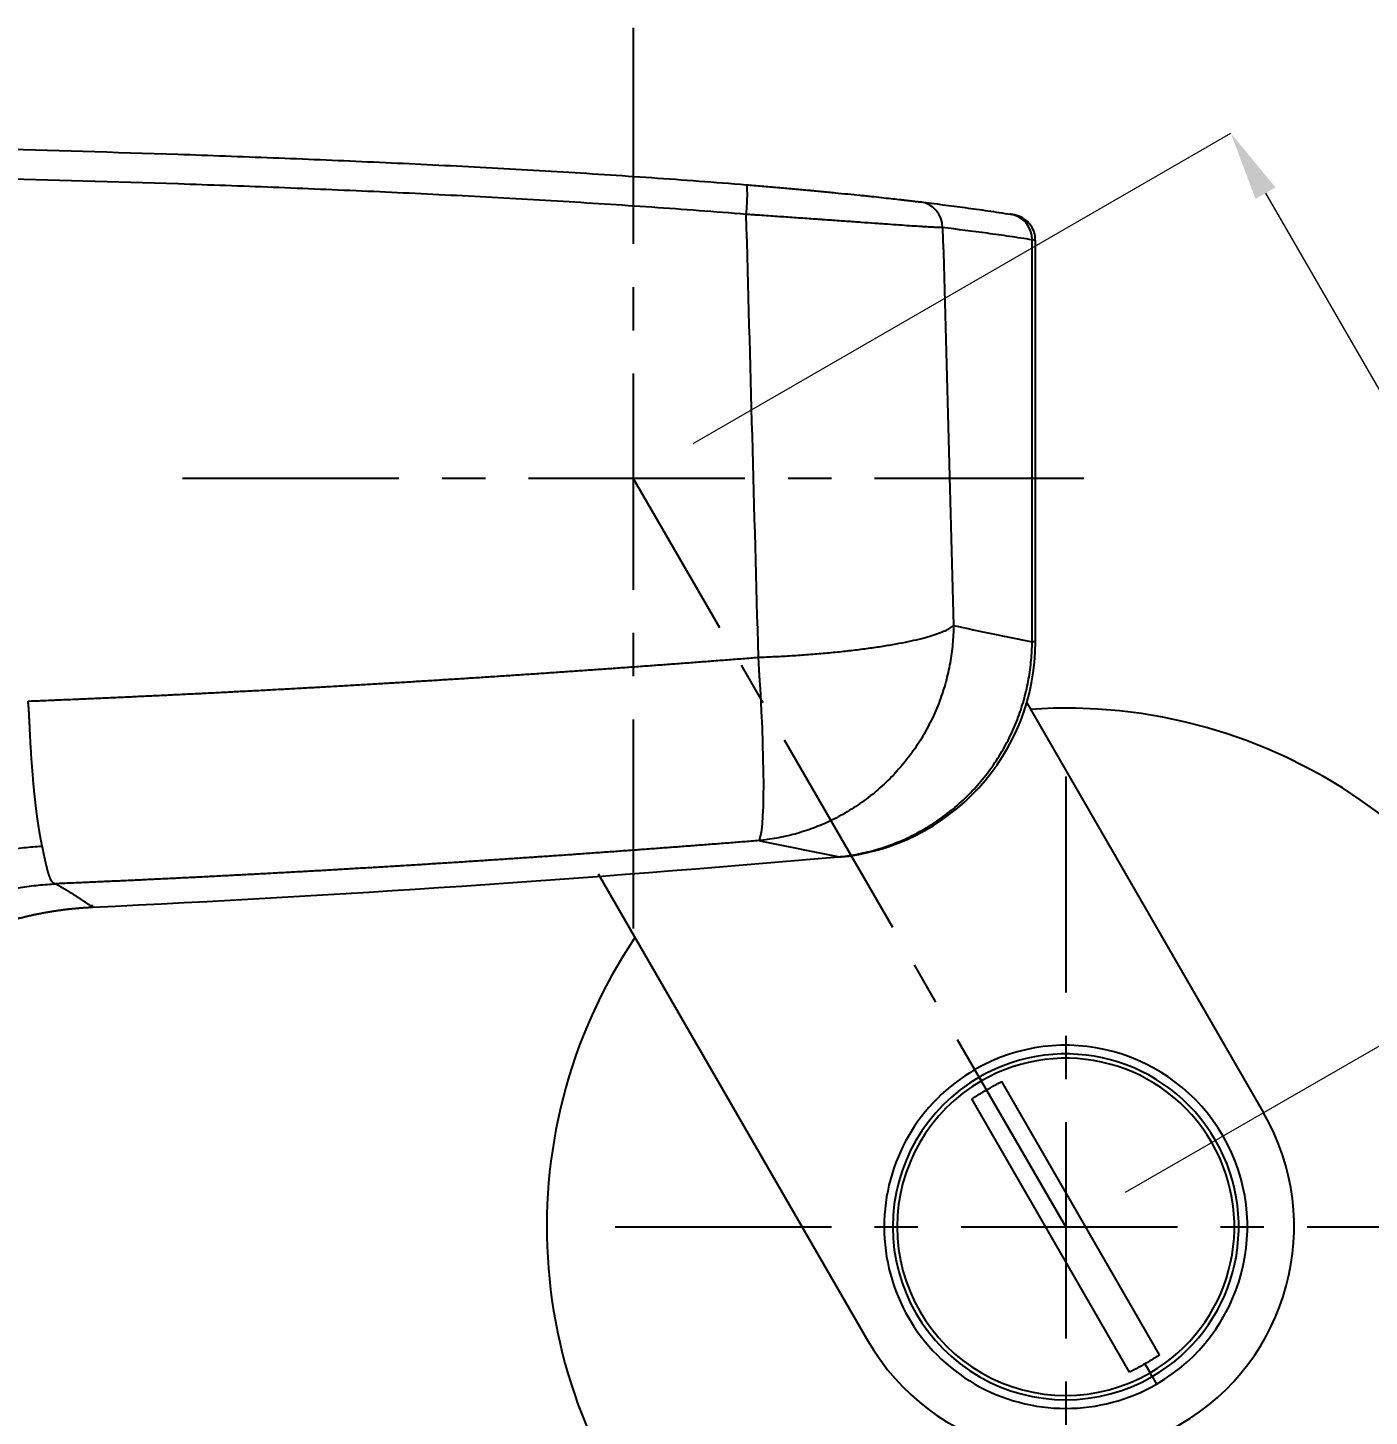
# Model space of a CAD drawing. Extents: x 0 to 1128, y 0 to 827.
# Drawn here: x 300 to 377.6, y 194.7 to 275 of the extents above; entities that cross this region are included whole.
import ezdxf

# ---------------------------------------------------------------- set-up
doc = ezdxf.new("R2010")
doc.units = 0
doc.header["$LTSCALE"] = 10
doc.header["$MEASUREMENT"] = 0
doc.header["$PDMODE"] = 3
doc.header["$PDSIZE"] = -10
doc.linetypes.add('CENTER', pattern=[2, 1.25, -0.25, 0.25, -0.25])
doc.layers.get('0').update_dxf_attribs({"linetype": 'CONTINUOUS'})
doc.layers.get('DEFPOINTS').update_dxf_attribs({"linetype": 'CONTINUOUS'})
doc.layers.add('1', color=7, linetype='CONTINUOUS')
doc.styles.add('Daelim Dimension', font='')
doc.styles.get('Daelim Dimension').set_extended_font_data('나눔고딕')
doc.dimstyles.new('DEFAULT', dxfattribs={"dimscale": 2, "dimtxt": 2, "dimasz": 2, "dimexe": 0, "dimexo": 2, "dimgap": 1, "dimtad": 1, "dimdec": 1, "dimzin": 9, "dimdsep": 46, "dimtxsty": 'Daelim Dimension', "dimcen": 0.5, "dimclrd": 252, "dimclre": 252, "dimclrt": 3, "dimadec": 1, "dimazin": 0, "dimtfac": 1, "dimtdec": 1, "dimtix": 1, "dimtmove": 0, "dimatfit": 3, "dimfxl": 1, "dimtolj": 1, "dimtzin": 1, "dimlwd": 9, "dimlwe": 9, "dimarcsym": 0})

# ---------------------------------------------------------------- blocks, each defined once
blk = doc.blocks.new('*D4')
at = {"color": 5, "lineweight": 9, "ltscale": 0.5, "transparency": 16777216}
for p, q in [((338.513, 250.927), (369.597, 268.873)), ((371.597, 265.409), (392.597, 229.036)), ((363.513, 207.626), (394.597, 225.572))]:
    blk.add_line(p, q, dxfattribs=at)
at = {"color": 5, "ltscale": 0.5, "transparency": 16777216}
for points in [[(372.175, 265.743), (371.02, 265.076), (369.597, 268.873)], [(393.175, 229.369), (392.02, 228.703), (394.597, 225.572)]]:
    blk.add_solid(points, dxfattribs=at)
at = {"layer": 'DEFPOINTS', "color": 0, "ltscale": 0.5, "transparency": 16777216}
for p in [(335.049, 248.927), (394.597, 225.572), (360.049, 205.626)]:
    blk.add_point(p, dxfattribs=at)
at = {"color": 7, "lineweight": -3, "ltscale": 0.5, "transparency": 16777216, "insert": (388.531, 250.937), "char_height": 10, "attachment_point": 5, "rotation": 300, "style": 'Daelim Dimension'}
blk.add_mtext('\\A1;50', dxfattribs=at)

msp = doc.modelspace()

# ---------------------------------------------------------------- linework, layer by layer
at = {"layer": '1', "color": 1, "linetype": 'CENTER', "lineweight": -3}
for p, q in [((335.049, 274.976), (335.049, 222.878)), ((309, 248.927), (361.098, 248.927)), ((360.049, 205.626), (335.049, 248.927)), ((360.049, 231.675), (360.049, 179.576)), ((334, 205.626), (386.098, 205.626))]:
    msp.add_line(p, q, dxfattribs=at)
at = {"layer": '1', "color": 7, "linetype": 'Continuous', "lineweight": -3}
for p, q in [((358.103, 239.459), (358.103, 262.71)), ((358.3, 239.459), (358.3, 262.684)), ((358.3, 239.459), (358.103, 239.459)), ((357.793, 235.933), (371.481, 212.226)), ((346.889, 227.007), (346.888, 227.024)), ((333.017, 226.046), (348.617, 199.026)), ((355.049, 214.286), (354.799, 214.719)), ((355.049, 214.286), (355.174, 214.069)), ((355.474, 213.55), (355.174, 214.069)), ((365.475, 198.228), (356.355, 214.023)), ((363.743, 197.228), (354.623, 213.023)), ((364.624, 197.701), (364.924, 197.182)), ((365.049, 196.965), (364.924, 197.182)), ((365.049, 196.965), (365.299, 196.532))]:
    msp.add_line(p, q, dxfattribs=at)
for centre, radius, start, end in [((345.8, 239.459), 12.5, 274.99766, 0), ((360.049, 205.626), 30, 300, 93.89437), ((360.049, 205.626), 30, 146.10563, 300), ((360.049, 205.626), 10.5, 300, 120), ((360.049, 205.626), 10, 300, 120), ((360.049, 205.626), 9.75, 300, 120), ((360.049, 205.626), 10.5, 120, 300), ((360.049, 205.626), 10, 120, 300), ((360.049, 205.626), 9.75, 120, 300), ((360.049, 205.626), 13.2, 210, 30)]:
    msp.add_arc(centre, radius, start, end, dxfattribs=at)
for centre, major_axis, ratio, start_param, end_param in [((341.458, 264.401), (-0.123, -1.495), 0.094249, 1.430687, 3.141593), ((351.458, 263.416), (-0.178, -1.489), 0.984002, 1.687811, 3.141593), ((356.627, 262.71), (-0.233, -1.482), 0.98384, 1.724421, 3.141593), ((341.257, 240.401), (-0.992, 12.461), 0.071122, 3.194127, 4.558913)]:
    msp.add_ellipse(centre, major_axis=major_axis, ratio=ratio, start_param=start_param, end_param=end_param, dxfattribs=at)
for points, knots in [([(297.744, 267.98), (301.407, 267.89), (305.068, 267.784), (310.556, 267.599), (312.385, 267.532), (316.041, 267.39), (317.868, 267.313), (321.522, 267.149), (323.348, 267.061), (326.999, 266.872), (328.824, 266.771), (332.471, 266.553), (334.295, 266.436), (337.939, 266.182), (339.761, 266.046), (341.581, 265.896)], [0, 0, 0, 0, 0.25, 0.25, 0.375, 0.375, 0.5, 0.5, 0.625, 0.625, 0.75, 0.75, 0.875, 0.875, 1, 1, 1, 1]), ([(341.581, 264.181), (339.761, 264.33), (337.941, 264.466), (334.298, 264.719), (332.476, 264.836), (328.83, 265.054), (327.006, 265.155), (323.357, 265.343), (321.532, 265.431), (317.88, 265.595), (316.054, 265.671), (312.4, 265.813), (310.572, 265.879), (305.087, 266.064), (301.428, 266.17), (297.766, 266.26)], [0, 0, 0, 0, 0.125, 0.125, 0.25, 0.25, 0.375, 0.375, 0.5, 0.5, 0.625, 0.625, 0.75, 0.75, 1, 1, 1, 1]), ([(341.581, 265.896), (341.888, 265.871), (342.192, 265.846), (342.793, 265.795), (343.387, 265.744), (343.969, 265.692), (344.543, 265.641), (344.827, 265.615), (345.178, 265.583), (345.248, 265.576), (345.388, 265.563), (345.457, 265.557), (345.662, 265.537), (345.798, 265.525), (346.199, 265.486), (346.72, 265.436), (347.214, 265.387), (347.693, 265.339), (347.926, 265.315), (348.209, 265.286), (348.265, 265.28), (348.376, 265.269), (348.431, 265.263), (348.594, 265.246), (348.7, 265.235), (349.011, 265.202), (349.405, 265.159), (349.761, 265.12), (350.098, 265.083), (350.256, 265.065), (350.442, 265.044), (350.478, 265.04), (350.55, 265.032), (350.585, 265.028), (350.689, 265.016), (350.755, 265.008), (350.944, 264.987), (351.173, 264.96), (351.355, 264.938), (351.513, 264.92), (351.581, 264.912), (351.636, 264.905)], [0, 0, 0, 0, 0.0625, 0.0625, 0.125, 0.1875, 0.1875, 0.25, 0.25, 0.265625, 0.265625, 0.28125, 0.28125, 0.3125, 0.3125, 0.375, 0.4375, 0.4375, 0.5, 0.5, 0.515625, 0.515625, 0.53125, 0.53125, 0.5625, 0.5625, 0.625, 0.6875, 0.6875, 0.75, 0.75, 0.765625, 0.765625, 0.78125, 0.78125, 0.8125, 0.8125, 0.875, 0.9375, 0.9375, 1, 1, 1, 1]), ([(351.636, 264.905), (352.504, 264.801), (353.374, 264.692), (354.679, 264.515), (355.115, 264.454), (355.987, 264.327), (356.423, 264.261), (356.86, 264.192)], [0, 0, 0, 0, 0.5, 0.5, 0.75, 0.75, 1, 1, 1, 1]), ([(352.934, 263.416), (352.934, 263.416), (352.933, 263.416), (352.932, 263.416), (352.931, 263.416), (352.927, 263.416), (352.921, 263.416), (352.906, 263.416), (352.877, 263.416), (352.85, 263.417), (352.794, 263.418), (352.752, 263.419), (352.619, 263.424), (352.415, 263.433), (352.158, 263.447), (351.945, 263.459), (351.871, 263.464), (351.755, 263.471), (351.715, 263.474), (351.634, 263.479), (351.593, 263.481), (351.384, 263.495), (351.206, 263.507), (350.827, 263.532), (350.426, 263.56), (349.98, 263.591), (349.629, 263.616), (349.45, 263.629), (349.263, 263.642), (349.138, 263.651), (349.075, 263.656), (348.756, 263.679), (348.492, 263.698), (347.95, 263.737), (347.392, 263.776), (346.803, 263.818), (346.35, 263.851), (346.12, 263.867), (345.885, 263.883), (345.728, 263.895), (345.649, 263.9), (345.252, 263.928), (344.931, 263.951), (344.28, 263.996), (343.623, 264.041), (342.951, 264.088), (342.441, 264.122), (342.185, 264.14), (341.884, 264.16), (341.732, 264.171), (341.657, 264.176), (341.619, 264.178), (341.6, 264.18), (341.591, 264.18), (341.586, 264.18), (341.583, 264.181), (341.581, 264.181)], [0, 0, 0, 0, 0.000488, 0.000488, 0.000977, 0.001953, 0.003906, 0.007812, 0.015625, 0.03125, 0.03125, 0.0625, 0.0625, 0.125, 0.1875, 0.1875, 0.21875, 0.21875, 0.234375, 0.234375, 0.25, 0.25, 0.3125, 0.3125, 0.375, 0.4375, 0.4375, 0.46875, 0.484375, 0.484375, 0.5, 0.5, 0.5625, 0.5625, 0.625, 0.6875, 0.6875, 0.71875, 0.734375, 0.734375, 0.75, 0.75, 0.8125, 0.8125, 0.875, 0.9375, 0.9375, 0.96875, 0.984375, 0.992187, 0.996094, 0.998047, 0.999023, 0.999512, 0.999512, 1, 1, 1, 1]), ([(358.103, 262.71), (357.672, 262.778), (357.242, 262.843), (356.38, 262.968), (355.95, 263.029), (354.657, 263.204), (353.796, 263.313), (352.934, 263.416)], [0, 0, 0, 0, 0.25, 0.25, 0.5, 0.5, 1, 1, 1, 1]), ([(358.284, 262.683), (358.291, 262.807), (358.272, 263.06), (358.129, 263.409), (357.924, 263.693), (357.7, 263.893), (357.488, 264.022), (357.307, 264.098), (357.173, 264.137), (357.094, 264.154), (357.057, 264.161), (357.047, 264.162), (357.043, 264.163), (357.04, 264.164), (357.036, 264.164), (357.032, 264.165), (357.019, 264.167), (356.983, 264.173), (356.868, 264.191), (356.846, 264.194)], [0, 0, 0, 0, 0.089411, 0.188785, 0.274235, 0.34772, 0.409221, 0.457834, 0.492392, 0.512594, 0.51785, 0.520207, 0.521947, 0.524368, 0.529012, 0.542064, 0.612418, 0.93144, 1, 1, 1, 1]), ([(358.3, 262.683), (358.301, 262.683), (358.291, 262.684), (358.24, 262.691), (358.185, 262.699), (358.103, 262.71)], [0, 0, 0, 0, 0.385408, 0.385408, 1, 1, 1, 1]), ([(342.285, 238.566), (342.601, 238.578), (342.921, 238.593), (343.564, 238.625), (343.887, 238.643), (344.534, 238.684), (344.857, 238.707), (345.502, 238.756), (345.822, 238.782), (346.456, 238.839), (346.77, 238.87), (347.387, 238.935), (347.691, 238.969), (348.284, 239.042), (348.574, 239.08), (349.136, 239.159), (349.408, 239.2), (349.932, 239.286), (350.184, 239.33), (350.665, 239.42), (350.894, 239.467), (351.327, 239.561), (351.531, 239.609), (351.912, 239.707), (352.089, 239.756), (352.417, 239.855), (352.567, 239.905), (352.839, 240.006), (352.961, 240.056), (353.178, 240.156), (353.273, 240.205), (353.436, 240.304), (353.504, 240.353), (353.56, 240.401)], [0, 0, 0, 0, 0.0625, 0.0625, 0.125, 0.125, 0.1875, 0.1875, 0.25, 0.25, 0.3125, 0.3125, 0.375, 0.375, 0.4375, 0.4375, 0.5, 0.5, 0.5625, 0.5625, 0.625, 0.625, 0.6875, 0.6875, 0.75, 0.75, 0.8125, 0.8125, 0.875, 0.875, 0.9375, 0.9375, 1, 1, 1, 1]), ([(353.56, 240.401), (353.558, 240.05), (353.541, 239.694), (353.475, 238.972), (353.426, 238.608), (353.295, 237.874), (353.212, 237.506), (353.011, 236.77), (352.893, 236.402), (352.62, 235.673), (352.466, 235.312), (352.122, 234.6), (351.932, 234.25), (351.518, 233.567), (351.294, 233.234), (350.814, 232.589), (350.558, 232.278), (350.018, 231.682), (349.734, 231.397), (349.142, 230.857), (348.833, 230.602), (348.197, 230.126), (347.869, 229.905), (347.2, 229.497), (346.858, 229.31), (346.165, 228.973), (345.814, 228.823), (345.108, 228.558), (344.753, 228.443), (344.044, 228.248), (343.69, 228.168), (342.988, 228.041), (342.639, 227.993), (342.294, 227.962)], [0, 0, 0, 0, 0.0625, 0.0625, 0.125, 0.125, 0.1875, 0.1875, 0.25, 0.25, 0.3125, 0.3125, 0.375, 0.375, 0.4375, 0.4375, 0.5, 0.5, 0.5625, 0.5625, 0.625, 0.625, 0.6875, 0.6875, 0.75, 0.75, 0.8125, 0.8125, 0.875, 0.875, 0.9375, 0.9375, 1, 1, 1, 1]), ([(346.888, 227.024), (347.231, 227.057), (347.579, 227.105), (348.28, 227.235), (348.633, 227.316), (349.339, 227.513), (349.693, 227.629), (350.396, 227.896), (350.745, 228.047), (351.435, 228.385), (351.776, 228.572), (352.442, 228.981), (352.769, 229.203), (353.402, 229.679), (353.708, 229.934), (354.298, 230.473), (354.581, 230.758), (355.118, 231.353), (355.372, 231.664), (355.85, 232.308), (356.072, 232.641), (356.484, 233.322), (356.673, 233.672), (357.015, 234.382), (357.169, 234.742), (357.44, 235.47), (357.557, 235.836), (357.757, 236.571), (357.839, 236.938), (357.97, 237.67), (358.019, 238.034), (358.084, 238.753), (358.101, 239.109), (358.103, 239.459)], [0, 0, 0, 0, 0.0625, 0.0625, 0.125, 0.125, 0.1875, 0.1875, 0.25, 0.25, 0.3125, 0.3125, 0.375, 0.375, 0.4375, 0.4375, 0.5, 0.5, 0.5625, 0.5625, 0.625, 0.625, 0.6875, 0.6875, 0.75, 0.75, 0.8125, 0.8125, 0.875, 0.875, 0.9375, 0.9375, 1, 1, 1, 1]), ([(300.048, 236.032), (300.192, 236.037), (300.481, 236.049), (300.914, 236.067), (301.348, 236.085), (301.782, 236.103), (302.215, 236.121), (302.649, 236.139), (303.083, 236.158), (303.517, 236.177), (303.951, 236.196), (304.386, 236.215), (304.82, 236.235), (305.254, 236.254), (305.689, 236.274), (306.124, 236.294), (306.559, 236.314), (306.994, 236.334), (307.429, 236.355), (307.864, 236.375), (308.299, 236.396), (308.735, 236.417), (309.171, 236.439), (309.606, 236.46), (310.042, 236.482), (310.478, 236.504), (310.914, 236.526), (311.35, 236.548), (311.787, 236.57), (312.223, 236.593), (312.66, 236.615), (313.097, 236.638), (313.534, 236.661), (313.971, 236.685), (314.408, 236.708), (314.845, 236.732), (315.283, 236.756), (315.721, 236.78), (316.158, 236.804), (316.596, 236.829), (317.034, 236.853), (317.473, 236.878), (317.911, 236.903), (318.349, 236.928), (318.788, 236.954), (319.227, 236.979), (319.666, 237.005), (320.105, 237.031), (320.544, 237.057), (320.984, 237.083), (321.423, 237.11), (321.863, 237.136), (322.303, 237.163), (322.743, 237.19), (323.183, 237.218), (323.624, 237.245), (324.064, 237.273), (324.505, 237.3), (324.946, 237.328), (325.387, 237.357), (325.828, 237.385), (326.27, 237.414), (326.711, 237.442), (327.153, 237.471), (327.595, 237.5), (328.037, 237.53), (328.479, 237.559), (328.922, 237.589), (329.365, 237.619), (329.807, 237.649), (330.25, 237.679), (330.694, 237.709), (331.137, 237.74), (331.581, 237.771), (332.024, 237.802), (332.468, 237.833), (332.912, 237.864), (333.357, 237.896), (333.801, 237.928), (334.246, 237.959), (334.691, 237.992), (335.136, 238.024), (335.581, 238.056), (336.027, 238.089), (336.472, 238.122), (336.918, 238.155), (337.364, 238.188), (337.811, 238.222), (338.257, 238.255), (338.704, 238.289), (339.151, 238.323), (339.598, 238.357), (340.045, 238.391), (340.493, 238.426), (340.94, 238.461), (341.388, 238.496), (341.836, 238.531), (342.135, 238.554), (342.285, 238.566)], [0, 0, 0, 0, 0.01024, 0.020482, 0.030727, 0.040975, 0.051226, 0.06148, 0.071736, 0.081996, 0.092259, 0.102524, 0.112793, 0.123065, 0.13334, 0.143618, 0.153899, 0.164183, 0.174471, 0.184762, 0.195056, 0.205354, 0.215655, 0.225959, 0.236266, 0.246578, 0.256892, 0.26721, 0.277532, 0.287857, 0.298186, 0.308518, 0.318854, 0.329194, 0.339538, 0.349885, 0.360236, 0.370591, 0.380949, 0.391312, 0.401678, 0.412049, 0.422423, 0.432801, 0.443184, 0.45357, 0.463961, 0.474355, 0.484754, 0.495157, 0.505564, 0.515976, 0.526391, 0.536811, 0.547235, 0.557664, 0.568097, 0.578534, 0.588976, 0.599423, 0.609874, 0.620329, 0.630789, 0.641254, 0.651723, 0.662197, 0.672675, 0.683158, 0.693646, 0.704139, 0.714637, 0.725139, 0.735647, 0.746159, 0.756676, 0.767198, 0.777725, 0.788257, 0.798794, 0.809337, 0.819884, 0.830437, 0.840994, 0.851557, 0.862125, 0.872699, 0.883277, 0.893861, 0.90445, 0.915045, 0.925645, 0.936251, 0.946862, 0.957478, 0.9681, 0.978728, 0.989361, 1, 1, 1, 1]), ([(300.048, 236.032), (300.05, 236.004), (300.055, 235.95), (300.063, 235.869), (300.07, 235.789), (300.077, 235.709), (300.083, 235.63), (300.089, 235.552), (300.094, 235.474), (300.099, 235.397), (300.104, 235.321), (300.108, 235.246), (300.115, 235.119), (300.123, 234.946), (300.133, 234.735), (300.142, 234.546), (300.15, 234.378), (300.158, 234.232), (300.164, 234.107), (300.169, 234.004), (300.18, 233.771), (300.201, 233.406), (300.231, 232.906), (300.265, 232.416), (300.301, 231.936), (300.328, 231.609), (300.344, 231.425), (300.348, 231.379), (300.352, 231.334), (300.357, 231.288), (300.361, 231.243), (300.365, 231.198), (300.369, 231.152), (300.373, 231.107), (300.378, 231.062), (300.382, 231.017), (300.386, 230.972), (300.391, 230.928), (300.395, 230.883), (300.399, 230.838), (300.404, 230.794), (300.408, 230.749), (300.413, 230.705), (300.418, 230.661), (300.422, 230.617), (300.427, 230.573), (300.431, 230.529), (300.436, 230.485), (300.441, 230.441), (300.446, 230.398), (300.45, 230.354), (300.455, 230.311), (300.46, 230.268), (300.465, 230.225), (300.47, 230.182), (300.475, 230.139), (300.48, 230.096), (300.485, 230.053), (300.49, 230.011), (300.495, 229.968), (300.5, 229.926), (300.505, 229.884), (300.51, 229.842), (300.515, 229.8), (300.52, 229.758), (300.526, 229.716), (300.531, 229.675), (300.536, 229.634), (300.542, 229.592), (300.547, 229.551), (300.552, 229.51), (300.558, 229.469), (300.563, 229.429), (300.569, 229.388), (300.574, 229.348), (300.58, 229.308), (300.585, 229.268), (300.591, 229.228), (300.596, 229.188), (300.602, 229.148), (300.608, 229.109), (300.614, 229.069), (300.619, 229.03), (300.625, 228.991), (300.631, 228.953), (300.637, 228.914), (300.643, 228.875), (300.648, 228.837), (300.654, 228.799), (300.66, 228.761), (300.666, 228.723), (300.672, 228.685), (300.678, 228.648), (300.684, 228.61), (300.691, 228.573), (300.697, 228.536), (300.703, 228.5), (300.709, 228.463), (300.715, 228.427), (300.722, 228.39), (300.728, 228.354), (300.734, 228.318), (300.74, 228.283), (300.747, 228.247), (300.753, 228.212), (300.76, 228.177), (300.766, 228.142), (300.773, 228.107), (300.779, 228.072), (300.786, 228.038), (300.792, 228.004), (300.799, 227.97), (300.805, 227.936), (300.812, 227.902), (300.819, 227.869), (300.825, 227.836), (300.832, 227.803), (300.839, 227.77), (300.846, 227.738), (300.853, 227.705), (300.859, 227.673), (300.864, 227.652), (300.866, 227.641)], [0, 0, 0, 0, 0.008127, 0.016191, 0.024193, 0.032131, 0.040005, 0.047815, 0.055559, 0.063238, 0.070851, 0.078398, 0.085878, 0.109201, 0.130485, 0.149695, 0.166797, 0.181765, 0.194576, 0.20521, 0.21365, 0.266487, 0.319405, 0.372352, 0.425275, 0.47812, 0.483359, 0.488603, 0.493853, 0.499108, 0.504368, 0.509634, 0.514905, 0.520182, 0.525464, 0.530751, 0.536043, 0.54134, 0.546643, 0.55195, 0.557263, 0.56258, 0.567903, 0.57323, 0.578562, 0.583899, 0.589241, 0.594588, 0.599939, 0.605294, 0.610655, 0.61602, 0.621389, 0.626763, 0.632141, 0.637524, 0.642911, 0.648302, 0.653698, 0.659097, 0.664501, 0.669909, 0.675321, 0.680737, 0.686157, 0.69158, 0.697008, 0.702439, 0.707875, 0.713314, 0.718756, 0.724202, 0.729652, 0.735105, 0.740562, 0.746022, 0.751486, 0.756952, 0.762423, 0.767896, 0.773372, 0.778852, 0.784335, 0.78982, 0.795309, 0.8008, 0.806295, 0.811792, 0.817292, 0.822795, 0.8283, 0.833808, 0.839319, 0.844832, 0.850347, 0.855865, 0.861385, 0.866908, 0.872433, 0.87796, 0.883489, 0.88902, 0.894553, 0.900088, 0.905626, 0.911165, 0.916705, 0.922248, 0.927792, 0.933338, 0.938886, 0.944435, 0.949986, 0.955538, 0.961091, 0.966646, 0.972202, 0.977759, 0.983318, 0.988878, 0.994438, 1, 1, 1, 1]), ([(286.035, 219.607), (286.215, 219.895), (286.407, 220.18), (286.816, 220.74), (287.033, 221.016), (287.488, 221.556), (287.728, 221.821), (288.228, 222.337), (288.489, 222.589), (289.031, 223.077), (289.312, 223.314), (289.892, 223.772), (290.191, 223.993), (290.805, 224.417), (291.12, 224.62), (291.763, 225.007), (292.092, 225.192), (292.759, 225.541), (293.099, 225.706), (293.786, 226.015), (294.134, 226.16), (294.836, 226.428), (295.19, 226.553), (295.901, 226.781), (296.258, 226.885), (296.974, 227.072), (297.332, 227.156), (298.048, 227.304), (298.405, 227.368), (299.116, 227.477), (299.47, 227.523), (300.172, 227.595), (300.521, 227.622), (300.866, 227.641)], [0, 0, 0, 0, 0.0625, 0.0625, 0.125, 0.125, 0.1875, 0.1875, 0.25, 0.25, 0.3125, 0.3125, 0.375, 0.375, 0.4375, 0.4375, 0.5, 0.5, 0.5625, 0.5625, 0.625, 0.625, 0.6875, 0.6875, 0.75, 0.75, 0.8125, 0.8125, 0.875, 0.875, 0.9375, 0.9375, 1, 1, 1, 1]), ([(300.866, 227.641), (300.869, 227.628), (300.875, 227.599), (300.885, 227.556), (300.894, 227.51), (300.905, 227.461), (300.915, 227.409), (300.927, 227.356), (300.938, 227.299), (300.951, 227.241), (300.963, 227.18), (300.977, 227.118), (300.99, 227.054), (301.004, 226.988), (301.019, 226.921), (301.034, 226.852), (301.049, 226.783), (301.065, 226.713), (301.081, 226.642), (301.098, 226.572), (301.114, 226.5), (301.132, 226.43), (301.149, 226.359), (301.167, 226.289), (301.186, 226.22), (301.204, 226.152), (301.223, 226.086), (301.238, 226.035), (301.25, 225.998), (301.257, 225.974), (301.265, 225.951), (301.273, 225.929), (301.28, 225.907), (301.288, 225.887), (301.295, 225.867), (301.303, 225.847), (301.31, 225.829), (301.317, 225.811), (301.325, 225.794), (301.332, 225.777), (301.34, 225.761), (301.347, 225.746), (301.354, 225.731), (301.362, 225.717), (301.369, 225.704), (301.377, 225.691), (301.384, 225.678), (301.391, 225.666), (301.399, 225.655), (301.406, 225.644), (301.413, 225.633), (301.421, 225.623), (301.428, 225.613), (301.435, 225.604), (301.443, 225.595), (301.45, 225.587), (301.457, 225.579), (301.465, 225.571), (301.472, 225.564), (301.479, 225.557), (301.487, 225.551), (301.494, 225.544), (301.501, 225.538), (301.509, 225.533), (301.516, 225.527), (301.524, 225.522), (301.531, 225.518), (301.538, 225.513), (301.546, 225.509), (301.553, 225.505), (301.56, 225.501), (301.568, 225.498), (301.575, 225.494), (301.583, 225.491), (301.59, 225.488), (301.598, 225.486), (301.605, 225.483), (301.612, 225.481), (301.62, 225.478), (301.627, 225.476), (301.635, 225.475), (301.642, 225.473), (301.65, 225.471), (301.657, 225.47), (301.665, 225.468), (301.67, 225.468), (301.672, 225.467)], [0, 0, 0, 0, 0.010395, 0.02163, 0.033703, 0.046613, 0.060357, 0.074935, 0.090344, 0.106581, 0.123643, 0.141529, 0.160234, 0.179754, 0.200086, 0.221225, 0.243166, 0.265903, 0.289431, 0.313742, 0.338831, 0.364689, 0.391307, 0.418679, 0.446793, 0.475639, 0.505207, 0.535486, 0.547425, 0.559218, 0.570865, 0.582367, 0.593723, 0.604935, 0.616003, 0.626927, 0.637707, 0.648345, 0.65884, 0.669193, 0.679404, 0.689474, 0.699403, 0.709192, 0.718842, 0.728352, 0.737723, 0.746955, 0.75605, 0.765008, 0.773828, 0.782512, 0.79106, 0.799472, 0.807749, 0.815892, 0.823901, 0.831776, 0.839518, 0.847128, 0.854605, 0.861951, 0.869165, 0.876249, 0.883203, 0.890027, 0.896721, 0.903287, 0.909725, 0.916035, 0.922217, 0.928273, 0.934202, 0.940005, 0.945683, 0.951236, 0.956665, 0.961969, 0.96715, 0.972208, 0.977144, 0.981957, 0.986649, 0.99122, 0.99567, 1, 1, 1, 1]), ([(342.294, 227.962), (342.151, 227.95), (341.864, 227.927), (341.433, 227.893), (341.002, 227.859), (340.572, 227.826), (340.142, 227.792), (339.712, 227.759), (339.282, 227.725), (338.853, 227.692), (338.423, 227.659), (337.994, 227.627), (337.565, 227.594), (337.136, 227.562), (336.708, 227.53), (336.279, 227.498), (335.851, 227.466), (335.423, 227.434), (334.995, 227.403), (334.567, 227.372), (334.14, 227.34), (333.712, 227.309), (333.285, 227.279), (332.858, 227.248), (332.431, 227.218), (332.005, 227.187), (331.578, 227.157), (331.152, 227.127), (330.726, 227.098), (330.3, 227.068), (329.874, 227.039), (329.448, 227.01), (329.023, 226.981), (328.597, 226.952), (328.172, 226.923), (327.747, 226.894), (327.322, 226.866), (326.898, 226.838), (326.473, 226.81), (326.049, 226.782), (325.625, 226.755), (325.201, 226.727), (324.777, 226.7), (324.353, 226.673), (323.929, 226.646), (323.506, 226.619), (323.083, 226.592), (322.66, 226.566), (322.237, 226.54), (321.814, 226.514), (321.391, 226.488), (320.969, 226.462), (320.546, 226.436), (320.124, 226.411), (319.702, 226.386), (319.28, 226.361), (318.858, 226.336), (318.436, 226.311), (318.015, 226.287), (317.593, 226.262), (317.172, 226.238), (316.751, 226.214), (316.33, 226.19), (315.909, 226.167), (315.488, 226.143), (315.068, 226.12), (314.647, 226.097), (314.227, 226.074), (313.807, 226.051), (313.387, 226.029), (312.967, 226.006), (312.547, 225.984), (312.127, 225.962), (311.708, 225.94), (311.288, 225.918), (310.869, 225.897), (310.45, 225.875), (310.031, 225.854), (309.612, 225.833), (309.193, 225.812), (308.774, 225.792), (308.356, 225.771), (307.937, 225.751), (307.519, 225.731), (307.1, 225.711), (306.682, 225.691), (306.264, 225.671), (305.846, 225.652), (305.428, 225.633), (305.011, 225.614), (304.593, 225.595), (304.175, 225.576), (303.758, 225.557), (303.341, 225.539), (302.924, 225.521), (302.506, 225.503), (302.089, 225.485), (301.811, 225.473), (301.672, 225.467)], [0, 0, 0, 0, 0.010631, 0.021256, 0.031876, 0.042491, 0.0531, 0.063704, 0.074303, 0.084897, 0.095485, 0.106069, 0.116647, 0.12722, 0.137788, 0.148351, 0.158909, 0.169462, 0.18001, 0.190553, 0.201092, 0.211625, 0.222153, 0.232677, 0.243196, 0.25371, 0.264219, 0.274724, 0.285224, 0.295719, 0.30621, 0.316696, 0.327177, 0.337654, 0.348127, 0.358595, 0.369058, 0.379517, 0.389972, 0.400422, 0.410868, 0.42131, 0.431747, 0.44218, 0.452609, 0.463033, 0.473453, 0.48387, 0.494282, 0.50469, 0.515094, 0.525494, 0.535889, 0.546281, 0.556669, 0.567053, 0.577433, 0.587809, 0.598182, 0.60855, 0.618915, 0.629276, 0.639633, 0.649987, 0.660336, 0.670683, 0.681025, 0.691364, 0.7017, 0.712031, 0.72236, 0.732685, 0.743006, 0.753324, 0.763639, 0.77395, 0.784258, 0.794562, 0.804863, 0.815161, 0.825456, 0.835748, 0.846036, 0.856321, 0.866603, 0.876882, 0.887158, 0.897431, 0.907701, 0.917968, 0.928232, 0.938493, 0.948751, 0.959007, 0.969259, 0.979509, 0.989756, 1, 1, 1, 1]), ([(286.969, 216.912), (287.169, 217.226), (287.379, 217.534), (287.818, 218.141), (288.048, 218.439), (288.527, 219.021), (288.776, 219.306), (289.292, 219.86), (289.558, 220.13), (290.109, 220.653), (290.392, 220.906), (290.974, 221.395), (291.272, 221.63), (291.881, 222.081), (292.192, 222.297), (292.826, 222.709), (293.148, 222.904), (293.802, 223.274), (294.133, 223.449), (294.803, 223.776), (295.142, 223.929), (295.823, 224.213), (296.167, 224.344), (296.856, 224.584), (297.203, 224.693), (297.896, 224.889), (298.59, 225.064), (299.282, 225.196), (299.972, 225.308), (300.315, 225.354), (300.998, 225.425), (301.337, 225.451), (301.672, 225.467)], [0, 0, 0, 0, 0.0625, 0.0625, 0.125, 0.125, 0.1875, 0.1875, 0.25, 0.25, 0.3125, 0.3125, 0.375, 0.375, 0.4375, 0.4375, 0.5, 0.5, 0.5625, 0.5625, 0.625, 0.625, 0.6875, 0.6875, 0.75, 0.75, 0.8125, 0.875, 0.875, 0.9375, 0.9375, 1, 1, 1, 1]), ([(301.672, 225.467), (301.691, 225.457), (301.727, 225.436), (301.782, 225.405), (301.837, 225.373), (301.892, 225.341), (301.946, 225.31), (302, 225.278), (302.055, 225.246), (302.109, 225.214), (302.163, 225.182), (302.217, 225.149), (302.271, 225.117), (302.325, 225.084), (302.379, 225.051), (302.432, 225.018), (302.486, 224.985), (302.539, 224.952), (302.593, 224.919), (302.646, 224.885), (302.699, 224.852), (302.752, 224.818), (302.805, 224.784), (302.858, 224.75), (302.911, 224.716), (302.964, 224.682), (303.016, 224.648), (303.069, 224.613), (303.121, 224.579), (303.174, 224.544), (303.226, 224.509), (303.278, 224.474), (303.33, 224.439), (303.382, 224.404), (303.434, 224.368), (303.486, 224.333), (303.537, 224.297), (303.589, 224.261), (303.64, 224.225), (303.692, 224.189), (303.743, 224.153), (303.777, 224.129), (303.794, 224.117)], [0, 0, 0, 0, 0.023258, 0.046606, 0.070043, 0.093569, 0.117184, 0.140889, 0.164683, 0.188566, 0.212538, 0.2366, 0.260751, 0.284992, 0.309322, 0.333741, 0.358249, 0.382847, 0.407534, 0.43231, 0.457176, 0.482131, 0.507175, 0.532309, 0.557532, 0.582844, 0.608246, 0.633737, 0.659318, 0.684988, 0.710747, 0.736596, 0.762534, 0.788562, 0.814678, 0.840885, 0.86718, 0.893566, 0.92004, 0.946604, 0.973257, 1, 1, 1, 1]), ([(288.454, 216.089), (288.469, 216.108), (288.498, 216.147), (288.543, 216.205), (288.588, 216.264), (288.633, 216.322), (288.679, 216.379), (288.725, 216.437), (288.771, 216.495), (288.817, 216.552), (288.863, 216.61), (288.91, 216.667), (288.957, 216.724), (289.004, 216.781), (289.052, 216.838), (289.1, 216.895), (289.147, 216.951), (289.196, 217.008), (289.244, 217.064), (289.293, 217.12), (289.342, 217.177), (289.391, 217.232), (289.44, 217.288), (289.49, 217.344), (289.54, 217.399), (289.59, 217.455), (289.64, 217.51), (289.691, 217.565), (289.741, 217.62), (289.792, 217.675), (289.844, 217.73), (289.895, 217.784), (289.947, 217.838), (289.999, 217.893), (290.051, 217.947), (290.104, 218), (290.156, 218.054), (290.209, 218.108), (290.262, 218.161), (290.316, 218.214), (290.369, 218.267), (290.423, 218.32), (290.477, 218.373), (290.531, 218.425), (290.586, 218.478), (290.64, 218.53), (290.695, 218.582), (290.751, 218.634), (290.806, 218.685), (290.862, 218.737), (290.917, 218.788), (290.973, 218.839), (291.03, 218.89), (291.086, 218.941), (291.143, 218.991), (291.2, 219.042), (291.257, 219.092), (291.314, 219.142), (291.372, 219.192), (291.429, 219.241), (291.487, 219.291), (291.546, 219.34), (291.604, 219.389), (291.663, 219.438), (291.721, 219.487), (291.78, 219.535), (291.84, 219.583), (291.899, 219.631), (291.959, 219.679), (292.018, 219.727), (292.079, 219.774), (292.139, 219.821), (292.199, 219.868), (292.26, 219.915), (292.321, 219.962), (292.382, 220.008), (292.443, 220.054), (292.504, 220.1), (292.566, 220.146), (292.628, 220.191), (292.69, 220.237), (292.752, 220.282), (292.814, 220.327), (292.877, 220.371), (292.94, 220.416), (293.002, 220.46), (293.066, 220.504), (293.129, 220.547), (293.192, 220.591), (293.256, 220.634), (293.32, 220.677), (293.384, 220.72), (293.448, 220.763), (293.512, 220.805), (293.577, 220.847), (293.642, 220.889), (293.707, 220.931), (293.772, 220.972), (293.837, 221.013), (293.902, 221.054), (293.968, 221.095), (294.034, 221.135), (294.099, 221.175), (294.165, 221.215), (294.232, 221.255), (294.298, 221.294), (294.365, 221.334), (294.431, 221.373), (294.498, 221.411), (294.565, 221.45), (294.632, 221.488), (294.7, 221.526), (294.767, 221.564), (294.835, 221.601), (294.902, 221.638), (294.97, 221.675), (295.038, 221.712), (295.106, 221.748), (295.175, 221.784), (295.243, 221.82), (295.312, 221.856), (295.381, 221.891), (295.449, 221.927), (295.518, 221.961), (295.588, 221.996), (295.657, 222.03), (295.726, 222.064), (295.796, 222.098), (295.865, 222.132), (295.935, 222.165), (296.005, 222.198), (296.075, 222.231), (296.145, 222.263), (296.216, 222.296), (296.286, 222.328), (296.356, 222.359), (296.427, 222.391), (296.498, 222.422), (296.569, 222.453), (296.64, 222.483), (296.711, 222.514), (296.782, 222.544), (296.853, 222.573), (296.924, 222.603), (296.996, 222.632), (297.067, 222.661), (297.139, 222.69), (297.211, 222.718), (297.283, 222.746), (297.355, 222.774), (297.427, 222.802), (297.499, 222.829), (297.571, 222.856), (297.644, 222.883), (297.716, 222.909), (297.788, 222.935), (297.861, 222.961), (297.934, 222.987), (298.006, 223.012), (298.079, 223.037), (298.152, 223.062), (298.225, 223.087), (298.298, 223.111), (298.371, 223.135), (298.444, 223.158), (298.518, 223.182), (298.591, 223.205), (298.664, 223.228), (298.738, 223.25), (298.811, 223.272), (298.885, 223.294), (298.958, 223.316), (299.032, 223.337), (299.106, 223.358), (299.18, 223.379), (299.254, 223.4), (299.327, 223.42), (299.401, 223.44), (299.475, 223.46), (299.549, 223.479), (299.623, 223.498), (299.698, 223.517), (299.772, 223.536), (299.846, 223.554), (299.92, 223.572), (299.995, 223.589), (300.069, 223.607), (300.143, 223.624), (300.218, 223.641), (300.292, 223.657), (300.366, 223.674), (300.441, 223.69), (300.515, 223.705), (300.59, 223.721), (300.664, 223.736), (300.739, 223.751), (300.813, 223.765), (300.888, 223.779), (300.963, 223.793), (301.037, 223.807), (301.112, 223.82), (301.187, 223.834), (301.261, 223.846), (301.336, 223.859), (301.411, 223.871), (301.485, 223.883), (301.56, 223.895), (301.635, 223.906), (301.709, 223.918), (301.784, 223.928), (301.859, 223.939), (301.933, 223.949), (302.008, 223.959), (302.082, 223.969), (302.157, 223.979), (302.232, 223.988), (302.306, 223.997), (302.381, 224.005), (302.456, 224.014), (302.53, 224.022), (302.605, 224.029), (302.679, 224.037), (302.754, 224.044), (302.828, 224.051), (302.903, 224.058), (302.977, 224.064), (303.051, 224.07), (303.126, 224.076), (303.2, 224.082), (303.274, 224.087), (303.349, 224.092), (303.423, 224.097), (303.497, 224.101), (303.571, 224.106), (303.645, 224.11), (303.72, 224.113), (303.769, 224.116), (303.794, 224.117)], [0, 0, 0, 0, 0.004105, 0.008214, 0.012326, 0.016442, 0.02056, 0.024682, 0.028807, 0.032936, 0.037067, 0.041202, 0.04534, 0.04948, 0.053624, 0.057771, 0.061921, 0.066074, 0.070231, 0.07439, 0.078552, 0.082717, 0.086884, 0.091055, 0.095229, 0.099405, 0.103584, 0.107766, 0.111951, 0.116138, 0.120329, 0.124522, 0.128717, 0.132915, 0.137116, 0.141319, 0.145525, 0.149734, 0.153945, 0.158158, 0.162374, 0.166593, 0.170813, 0.175037, 0.179262, 0.18349, 0.18772, 0.191953, 0.196187, 0.200424, 0.204663, 0.208905, 0.213148, 0.217394, 0.221641, 0.225891, 0.230143, 0.234397, 0.238652, 0.24291, 0.24717, 0.251431, 0.255695, 0.25996, 0.264227, 0.268496, 0.272767, 0.277039, 0.281313, 0.285589, 0.289866, 0.294146, 0.298426, 0.302708, 0.306992, 0.311277, 0.315564, 0.319852, 0.324142, 0.328433, 0.332725, 0.337019, 0.341314, 0.34561, 0.349908, 0.354207, 0.358507, 0.362808, 0.36711, 0.371413, 0.375718, 0.380023, 0.38433, 0.388637, 0.392946, 0.397255, 0.401565, 0.405876, 0.410188, 0.414501, 0.418814, 0.423129, 0.427444, 0.431759, 0.436076, 0.440393, 0.44471, 0.449028, 0.453347, 0.457666, 0.461986, 0.466306, 0.470626, 0.474947, 0.479268, 0.48359, 0.487912, 0.492234, 0.496556, 0.500879, 0.505201, 0.509524, 0.513847, 0.51817, 0.522493, 0.526816, 0.53114, 0.535463, 0.539786, 0.544109, 0.548431, 0.552754, 0.557077, 0.561399, 0.565721, 0.570043, 0.574364, 0.578685, 0.583006, 0.587326, 0.591646, 0.595965, 0.600284, 0.604603, 0.60892, 0.613238, 0.617554, 0.62187, 0.626186, 0.6305, 0.634814, 0.639127, 0.64344, 0.647751, 0.652062, 0.656372, 0.660681, 0.664989, 0.669296, 0.673602, 0.677907, 0.682211, 0.686514, 0.690816, 0.695117, 0.699416, 0.703714, 0.708012, 0.712307, 0.716602, 0.720895, 0.725187, 0.729478, 0.733767, 0.738055, 0.742341, 0.746626, 0.750909, 0.755191, 0.759471, 0.76375, 0.768027, 0.772302, 0.776576, 0.780848, 0.785118, 0.789386, 0.793653, 0.797918, 0.802181, 0.806442, 0.810702, 0.814959, 0.819214, 0.823468, 0.827719, 0.831969, 0.836216, 0.840462, 0.844705, 0.848946, 0.853185, 0.857422, 0.861656, 0.865889, 0.870119, 0.874347, 0.878572, 0.882795, 0.887016, 0.891235, 0.895451, 0.899664, 0.903875, 0.908084, 0.91229, 0.916494, 0.920695, 0.924893, 0.929089, 0.933283, 0.937473, 0.941661, 0.945847, 0.950029, 0.954209, 0.958386, 0.96256, 0.966732, 0.970901, 0.975066, 0.979229, 0.983389, 0.987546, 0.991701, 0.995852, 1, 1, 1, 1]), ([(303.794, 224.117), (303.794, 224.117), (303.794, 224.117), (303.794, 224.116), (303.794, 224.116), (303.794, 224.116), (303.794, 224.116), (303.794, 224.115), (303.794, 224.113), (303.794, 224.109), (303.795, 224.103), (303.795, 224.1), (303.795, 224.098), (303.795, 224.102), (303.794, 224.125), (303.792, 224.159), (303.789, 224.227), (303.788, 224.241), (303.788, 224.256)], [0, 0, 0, 0, 0.000875, 0.000875, 0.00175, 0.003499, 0.006998, 0.013996, 0.027992, 0.055985, 0.11197, 0.223939, 0.223939, 0.447879, 0.447879, 0.895757, 0.895757, 1, 1, 1, 1])]:
    msp.add_open_spline(points, degree=3, knots=knots, dxfattribs=at)
for points in [[(342.285, 238.566), (342.05, 247.104), (341.815, 255.643), (341.581, 264.181)], [(352.934, 263.416), (353.143, 255.744), (353.351, 248.073), (353.56, 240.401)], [(356.86, 264.192), (356.885, 264.188), (356.907, 264.185), (356.926, 264.182)], [(353.56, 240.401), (355.074, 240.084), (356.589, 239.77), (358.103, 239.459)], [(346.888, 227.024), (345.357, 227.333), (343.826, 227.646), (342.294, 227.962)], [(303.794, 224.117), (317.91, 224.772), (332.215, 225.741), (346.888, 227.024)], [(355.474, 213.55), (355.57, 213.605), (355.764, 213.715), (356.058, 213.873), (356.256, 213.974), (356.355, 214.023)], [(354.623, 213.023), (354.716, 213.085), (354.902, 213.205), (355.186, 213.381), (355.378, 213.494), (355.474, 213.55)], [(364.624, 197.701), (364.527, 197.646), (364.334, 197.536), (364.04, 197.378), (363.842, 197.277), (363.743, 197.228)], [(365.475, 198.228), (365.382, 198.166), (365.196, 198.046), (364.912, 197.87), (364.72, 197.757), (364.624, 197.701)]]:
    msp.add_open_spline(points, degree=3, dxfattribs=at)

# ---------------------------------------------------------------- dimensions: what is measured, and where the dimension line sits
at = {"color": 5, "lineweight": -3, "ltscale": 0.5}
dim = msp.add_aligned_dim(p1=(335.049, 248.927), p2=(360.049, 205.626), distance=39.893, dimstyle='DEFAULT', override={"dimtxt": 5, "dimclrd": 5, "dimclre": 5, "dimclrt": 7}, dxfattribs=at)
dim.commit()
dim.dimension.update_dxf_attribs({"geometry": '*D4', "text_midpoint": (388.531, 250.937)})

doc.saveas('drawing.dxf')
